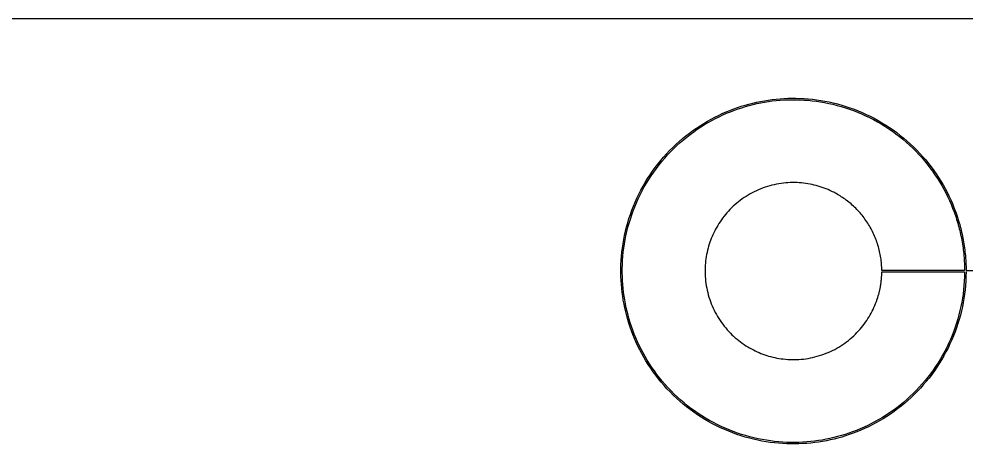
# Model space of a CAD drawing. Header units: inches. Extents: x -37.5 to 58.1, y -26.7 to 54.4.
# Drawn here: x -29.151 to -26.592, y 32.272 to 33.416 of the extents above; entities that cross this region are included whole.
import ezdxf

# ---------------------------------------------------------------- set-up
doc = ezdxf.new("R2010")
doc.units = ezdxf.units.IN
doc.header["$MEASUREMENT"] = 0
doc.layers.add('cut clear acryl', color=1, linetype='Continuous', true_color=0xfb0007)
doc.layers.add('etch clear acryl', color=18, linetype='Continuous', true_color=0x000000)

msp = doc.modelspace()

# ---------------------------------------------------------------- linework, layer by layer
at = {"layer": 'cut clear acryl'}
msp.add_open_spline([(-21.0804, 33.4161), (-27.8223, 33.4161), (-34.5642, 33.4161)], degree=2, dxfattribs=at)
at = {"layer": 'etch clear acryl'}
for points, knots in [([(-26.5918, 32.7338), (-26.5923, 32.6993), (-26.5956, 32.6692), (-26.6018, 32.6397), (-26.6083, 32.609), (-26.6179, 32.5789), (-26.6304, 32.5501), (-26.6432, 32.5206), (-26.659, 32.4925), (-26.6775, 32.4664), (-26.6961, 32.4402), (-26.7173, 32.4159), (-26.7408, 32.3941), (-26.7638, 32.3727), (-26.789, 32.3537), (-26.8159, 32.3373), (-26.8416, 32.3217), (-26.8689, 32.3085), (-26.8972, 32.2981), (-26.9239, 32.2883), (-26.9515, 32.2809), (-26.9796, 32.2761), (-27.0076, 32.2713), (-27.0361, 32.2691), (-27.0645, 32.2695), (-27.0947, 32.2699), (-27.1248, 32.2732), (-27.1543, 32.2794), (-27.185, 32.2859), (-27.2151, 32.2955), (-27.2439, 32.308), (-27.2734, 32.3208), (-27.3015, 32.3366), (-27.3277, 32.3552), (-27.3538, 32.3737), (-27.3781, 32.3949), (-27.3999, 32.4184), (-27.4213, 32.4415), (-27.4404, 32.4666), (-27.4567, 32.4935), (-27.4723, 32.5193), (-27.4855, 32.5465), (-27.4959, 32.5748), (-27.5057, 32.6015), (-27.5131, 32.6291), (-27.5179, 32.6572), (-27.5227, 32.6852), (-27.5249, 32.7137), (-27.5245, 32.7421), (-27.5241, 32.7723), (-27.5208, 32.8024), (-27.5146, 32.8319), (-27.5081, 32.8627), (-27.4985, 32.8927), (-27.486, 32.9216), (-27.4732, 32.951), (-27.4574, 32.9791), (-27.4389, 33.0053), (-27.4203, 33.0315), (-27.3991, 33.0557), (-27.3756, 33.0776), (-27.3525, 33.0989), (-27.3274, 33.118), (-27.3005, 33.1343), (-27.2748, 33.15), (-27.2475, 33.1631), (-27.2192, 33.1735), (-27.1925, 33.1834), (-27.1649, 33.1907), (-27.1368, 33.1955), (-27.1088, 33.2003), (-27.0803, 33.2025), (-27.0519, 33.2022), (-27.0217, 33.2017), (-26.9916, 33.1984), (-26.9621, 33.1922), (-26.9314, 33.1857), (-26.9013, 33.1761), (-26.8725, 33.1636), (-26.843, 33.1508), (-26.8149, 33.135), (-26.7887, 33.1165), (-26.7626, 33.0979), (-26.7383, 33.0767), (-26.7165, 33.0532), (-26.6951, 33.0302), (-26.676, 33.005), (-26.6597, 32.9781), (-26.644, 32.9524), (-26.6309, 32.9251), (-26.6205, 32.8968), (-26.6156, 32.8834), (-26.6113, 32.8699), (-26.6076, 32.8561), (-26.6039, 32.8424), (-26.6009, 32.8285), (-26.5985, 32.8144)], [873.599112, 873.599112, 873.599112, 873.599112, 875.904079, 875.904079, 875.904079, 878.305571, 878.305571, 878.305571, 880.758303, 880.758303, 880.758303, 883.211124, 883.211124, 883.211124, 885.61255, 885.61255, 885.61255, 887.917626, 887.917626, 887.917626, 890.091569, 890.091569, 890.091569, 892.265475, 892.265475, 892.265475, 894.570504, 894.570504, 894.570504, 896.971999, 896.971999, 896.971999, 899.42473, 899.42473, 899.42473, 901.877552, 901.877552, 901.877552, 904.278977, 904.278977, 904.278977, 906.584054, 906.584054, 906.584054, 908.757997, 908.757997, 908.757997, 910.931902, 910.931902, 910.931902, 913.236929, 913.236929, 913.236929, 915.638423, 915.638423, 915.638423, 918.091154, 918.091154, 918.091154, 920.543976, 920.543976, 920.543976, 922.945402, 922.945402, 922.945402, 925.25048, 925.25048, 925.25048, 927.424424, 927.424424, 927.424424, 929.598331, 929.598331, 929.598331, 931.90336, 931.90336, 931.90336, 934.304855, 934.304855, 934.304855, 936.757586, 936.757586, 936.757586, 939.210408, 939.210408, 939.210408, 941.611832, 941.611832, 941.611832, 943.916843, 943.916843, 943.916843, 945.00271, 945.00271, 945.00271, 946.088585, 946.088585, 946.088585, 946.088585]), ([(-26.5958, 32.7338), (-26.5962, 32.6996), (-26.5995, 32.6698), (-26.6057, 32.6405), (-26.6121, 32.61), (-26.6216, 32.5802), (-26.634, 32.5516), (-26.6467, 32.5225), (-26.6624, 32.4946), (-26.6807, 32.4686), (-26.6991, 32.4427), (-26.7202, 32.4186), (-26.7435, 32.397), (-26.7663, 32.3758), (-26.7913, 32.3569), (-26.8179, 32.3407), (-26.8435, 32.3252), (-26.8705, 32.3121), (-26.8986, 32.3018), (-26.9251, 32.2921), (-26.9524, 32.2847), (-26.9802, 32.28), (-27.008, 32.2752), (-27.0363, 32.273), (-27.0645, 32.2734), (-27.0944, 32.2738), (-27.1242, 32.2771), (-27.1535, 32.2833), (-27.184, 32.2897), (-27.2138, 32.2992), (-27.2424, 32.3116), (-27.2715, 32.3243), (-27.2994, 32.34), (-27.3254, 32.3584), (-27.3513, 32.3767), (-27.3754, 32.3978), (-27.3971, 32.4211), (-27.4183, 32.4439), (-27.4371, 32.4689), (-27.4533, 32.4955), (-27.4689, 32.5211), (-27.4819, 32.5481), (-27.4922, 32.5762), (-27.502, 32.6027), (-27.5093, 32.63), (-27.514, 32.6578), (-27.5188, 32.6856), (-27.521, 32.7139), (-27.5206, 32.7421), (-27.5202, 32.772), (-27.5169, 32.8018), (-27.5107, 32.8311), (-27.5043, 32.8616), (-27.4948, 32.8914), (-27.4824, 32.92), (-27.4697, 32.9492), (-27.454, 32.977), (-27.4356, 33.003), (-27.4173, 33.029), (-27.3962, 33.053), (-27.3729, 33.0747), (-27.3501, 33.0959), (-27.3251, 33.1148), (-27.2985, 33.1309), (-27.2729, 33.1465), (-27.2459, 33.1595), (-27.2178, 33.1698), (-27.1913, 33.1796), (-27.164, 33.1869), (-27.1362, 33.1916), (-27.1084, 33.1964), (-27.0801, 33.1986), (-27.0519, 33.1982), (-27.022, 33.1978), (-26.9922, 33.1945), (-26.9629, 33.1883), (-26.9324, 33.1819), (-26.9026, 33.1724), (-26.874, 33.16), (-26.8448, 33.1473), (-26.817, 33.1316), (-26.791, 33.1133), (-26.765, 33.0949), (-26.741, 33.0738), (-26.7193, 33.0505), (-26.6981, 33.0277), (-26.6793, 33.0027), (-26.6631, 32.9761), (-26.6475, 32.9505), (-26.6345, 32.9235), (-26.6242, 32.8954), (-26.6193, 32.8822), (-26.615, 32.8687), (-26.6114, 32.8551), (-26.6078, 32.8415), (-26.6047, 32.8277), (-26.6024, 32.8138)], [11.846036, 11.846036, 11.846036, 11.846036, 14.137699, 14.137699, 14.137699, 16.524953, 16.524953, 16.524953, 18.963047, 18.963047, 18.963047, 21.401141, 21.401141, 21.401141, 23.788396, 23.788396, 23.788396, 26.080059, 26.080059, 26.080059, 28.241836, 28.241836, 28.241836, 30.403613, 30.403613, 30.403613, 32.695276, 32.695276, 32.695276, 35.08253, 35.08253, 35.08253, 37.520624, 37.520624, 37.520624, 39.958719, 39.958719, 39.958719, 42.345973, 42.345973, 42.345973, 44.637636, 44.637636, 44.637636, 46.799413, 46.799413, 46.799413, 48.96119, 48.96119, 48.96119, 51.252853, 51.252853, 51.252853, 53.640108, 53.640108, 53.640108, 56.078202, 56.078202, 56.078202, 58.516296, 58.516296, 58.516296, 60.90355, 60.90355, 60.90355, 63.195213, 63.195213, 63.195213, 65.35699, 65.35699, 65.35699, 67.518768, 67.518768, 67.518768, 69.81043, 69.81043, 69.81043, 72.197685, 72.197685, 72.197685, 74.635779, 74.635779, 74.635779, 77.073873, 77.073873, 77.073873, 79.461128, 79.461128, 79.461128, 81.75279, 81.75279, 81.75279, 82.833679, 82.833679, 82.833679, 83.914567, 83.914567, 83.914567, 83.914567]), ([(-26.6024, 32.8138), (-26.6, 32.7999), (-26.5983, 32.7859), (-26.5972, 32.7718), (-26.5963, 32.7605), (-26.5958, 32.7491), (-26.5958, 32.7378)], [83.914567, 83.914567, 83.914567, 83.914567, 84.993808, 84.993808, 84.993808, 85.862708, 85.862708, 85.862708, 85.862708]), ([(-26.5985, 32.8144), (-26.5961, 32.8004), (-26.5943, 32.7863), (-26.5932, 32.7721), (-26.5923, 32.7607), (-26.5919, 32.7492), (-26.5918, 32.7378)], [946.088585, 946.088585, 946.088585, 946.088585, 947.172727, 947.172727, 947.172727, 948.046079, 948.046079, 948.046079, 948.046079])]:
    msp.add_open_spline(points, degree=3, knots=knots, dxfattribs=at)
msp.add_rational_spline([(-26.8194, 32.7378), (-26.8208, 32.9023), (-26.9749, 32.9596), (-27.1987, 33.0429), (-27.282, 32.8191), (-27.3653, 32.5953), (-27.1415, 32.512), (-26.9177, 32.4287), (-26.8344, 32.6525), (-26.8198, 32.6919), (-26.8194, 32.7338)], [0.892508050625, 0.778023410571, 1, 0.707106781187, 1, 0.707106781187, 1, 0.707106781187, 1, 0.932136482912, 0.895720992993], degree=2, knots=[91.543765, 91.543765, 91.543765, 93.123274, 93.123274, 95.2074, 95.2074, 97.291527, 97.291527, 99.375653, 99.375653, 99.858547, 99.858547, 99.858547], dxfattribs=at)
for points in [[(-26.5958, 32.7378), (-26.7076, 32.7378), (-26.8194, 32.7378)], [(-26.8194, 32.7338), (-26.7076, 32.7338), (-26.5958, 32.7338)], [(-26.5918, 32.7378), (-25.4473, 32.7378), (-24.3027, 32.7378)]]:
    msp.add_open_spline(points, degree=2, dxfattribs=at)

doc.saveas('drawing.dxf')
